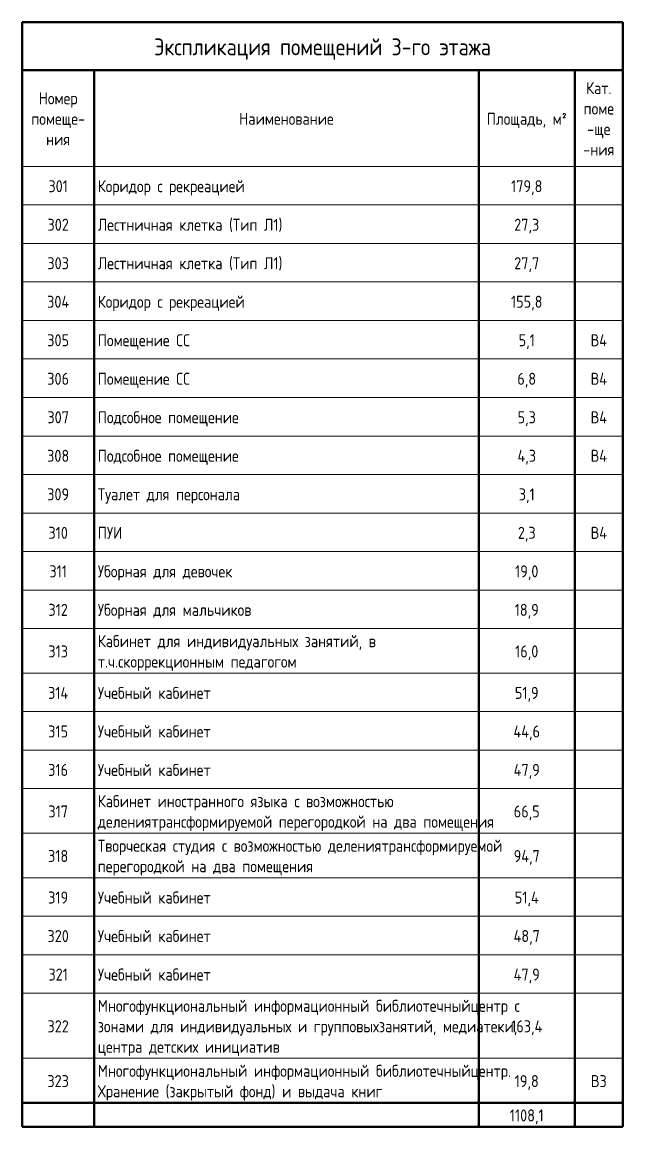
# Model space of a CAD drawing. Header units: millimetres. Extents: x -42533 to 645315, y 3457 to 82611.
# Drawn here: x 341114 to 353615, y 41031 to 64033 of the extents above; entities that cross this region are included whole.
import ezdxf

# ---------------------------------------------------------------- set-up
doc = ezdxf.new("R2010")
doc.units = ezdxf.units.MM
doc.layers.add('Графика', color=7, linetype='Continuous', lineweight=20)
doc.layers.add('Линии', color=7, linetype='Continuous', lineweight=9, true_color=0x00a600)
doc.styles.add('GOST Common_10', font='GOST_Common.ttf', dxfattribs={"width": 0.9, "height": 3.5})
doc.styles.add('GOST Common_11', font='GOST_Common.ttf', dxfattribs={"width": 0.9, "height": 2.5})

msp = doc.modelspace()

# ---------------------------------------------------------------- linework, layer by layer
at = {"layer": 'Линии', "color": 7, "lineweight": 50}
for p, q in [((341114.2, 64032.6), (341114.2, 63032.6)), ((353615.1, 64032.6), (341114.2, 64032.6)), ((353615.1, 63032.6), (353615.1, 64032.6)), ((341114.2, 63032.6), (341114.2, 41031)), ((341114.2, 63032.6), (353615.1, 63032.6)), ((342614.2, 63032.6), (342614.2, 61028)), ((350614.2, 63032.6), (350614.2, 61028)), ((352614.2, 63032.6), (352614.2, 61028)), ((353614.2, 63032.6), (353614.2, 61028)), ((353615.1, 63032.6), (353615.1, 41031)), ((342614.2, 61028), (342614.2, 60226.1)), ((350614.2, 61028), (350614.2, 60226.1)), ((352614.2, 61028), (352614.2, 60226.1)), ((353614.2, 61028), (353614.2, 60226.1)), ((342614.2, 60226.1), (342614.2, 59424.3)), ((350614.2, 60226.1), (350614.2, 59424.3)), ((352614.2, 60226.1), (352614.2, 59424.3)), ((353614.2, 60226.1), (353614.2, 59424.3)), ((342614.2, 59424.3), (342614.2, 58622.4)), ((350614.2, 59424.3), (350614.2, 58622.4)), ((352614.2, 59424.3), (352614.2, 58622.4)), ((353614.2, 59424.3), (353614.2, 58622.4)), ((342614.2, 58622.4), (342614.2, 57820.6)), ((350614.2, 58622.4), (350614.2, 57820.6)), ((352614.2, 58622.4), (352614.2, 57820.6)), ((353614.2, 58622.4), (353614.2, 57820.6)), ((342614.2, 57820.6), (342614.2, 57018.8)), ((350614.2, 57820.6), (350614.2, 57018.8)), ((352614.2, 57820.6), (352614.2, 57018.8)), ((353614.2, 57820.6), (353614.2, 57018.8)), ((342614.2, 57018.8), (342614.2, 56216.9)), ((350614.2, 57018.8), (350614.2, 56216.9)), ((352614.2, 57018.8), (352614.2, 56216.9)), ((353614.2, 57018.8), (353614.2, 56216.9)), ((342614.2, 56216.9), (342614.2, 55415.1)), ((350614.2, 56216.9), (350614.2, 55415.1)), ((352614.2, 56216.9), (352614.2, 55415.1)), ((353614.2, 56216.9), (353614.2, 55415.1)), ((342614.2, 55415.1), (342614.2, 54613.2)), ((350614.2, 55415.1), (350614.2, 54613.2)), ((352614.2, 55415.1), (352614.2, 54613.2)), ((353614.2, 55415.1), (353614.2, 54613.2)), ((342614.2, 54613.2), (342614.2, 53811.4)), ((350614.2, 54613.2), (350614.2, 53811.4)), ((352614.2, 54613.2), (352614.2, 53811.4)), ((353614.2, 54613.2), (353614.2, 53811.4)), ((342614.2, 53811.4), (342614.2, 53009.6)), ((350614.2, 53811.4), (350614.2, 53009.6)), ((352614.2, 53811.4), (352614.2, 53009.6)), ((353614.2, 53811.4), (353614.2, 53009.6)), ((342614.2, 53009.6), (342614.2, 52207.7)), ((350614.2, 53009.6), (350614.2, 52207.7)), ((352614.2, 53009.6), (352614.2, 52207.7)), ((353614.2, 53009.6), (353614.2, 52207.7)), ((342614.2, 52207.7), (342614.2, 51405.9)), ((350614.2, 52207.7), (350614.2, 51405.9)), ((352614.2, 52207.7), (352614.2, 51405.9)), ((353614.2, 52207.7), (353614.2, 51405.9)), ((342614.2, 51405.9), (342614.2, 50478.6)), ((350614.2, 51405.9), (350614.2, 50478.6)), ((352614.2, 51405.9), (352614.2, 50478.6)), ((353614.2, 51405.9), (353614.2, 50478.6)), ((342614.2, 50478.6), (342614.2, 49676.7)), ((350614.2, 50478.6), (350614.2, 49676.7)), ((352614.2, 50478.6), (352614.2, 49676.7)), ((353614.2, 50478.6), (353614.2, 49676.7)), ((342614.2, 49676.7), (342614.2, 48874.9)), ((350614.2, 49676.7), (350614.2, 48874.9)), ((352614.2, 49676.7), (352614.2, 48874.9)), ((353614.2, 49676.7), (353614.2, 48874.9)), ((342614.2, 48874.9), (342614.2, 48073.1)), ((350614.2, 48874.9), (350614.2, 48073.1)), ((352614.2, 48874.9), (352614.2, 48073.1)), ((353614.2, 48874.9), (353614.2, 48073.1)), ((342614.2, 48073.1), (342614.2, 47145.8)), ((350614.2, 48073.1), (350614.2, 47145.8)), ((352614.2, 48073.1), (352614.2, 47145.8)), ((353614.2, 48073.1), (353614.2, 47145.8)), ((342614.2, 47145.8), (342614.2, 46218.5)), ((350614.2, 47145.8), (350614.2, 46218.5)), ((352614.2, 47145.8), (352614.2, 46218.5)), ((353614.2, 47145.8), (353614.2, 46218.5)), ((342614.2, 46218.5), (342614.2, 45416.6)), ((350614.2, 46218.5), (350614.2, 45416.6)), ((352614.2, 46218.5), (352614.2, 45416.6)), ((353614.2, 46218.5), (353614.2, 45416.6)), ((342614.2, 45416.6), (342614.2, 44614.8)), ((350614.2, 45416.6), (350614.2, 44614.8)), ((352614.2, 45416.6), (352614.2, 44614.8)), ((353614.2, 45416.6), (353614.2, 44614.8)), ((342614.2, 44614.8), (342614.2, 43812.9)), ((350614.2, 44614.8), (350614.2, 43812.9)), ((352614.2, 44614.8), (352614.2, 43812.9)), ((353614.2, 44614.8), (353614.2, 43812.9)), ((342614.2, 43812.9), (342614.2, 42459.5)), ((350614.2, 43812.9), (350614.2, 42459.5)), ((352614.2, 43812.9), (352614.2, 42459.5)), ((353614.2, 43812.9), (353614.2, 42459.5)), ((342614.2, 42459.5), (342614.2, 41532.2)), ((350614.2, 42459.5), (350614.2, 41532.2)), ((352614.2, 42459.5), (352614.2, 41532.2)), ((353614.2, 42459.5), (353614.2, 41532.2)), ((342614.2, 41532.2), (341114.2, 41532.2)), ((350614.2, 41532.2), (342614.2, 41532.2)), ((342614.2, 41532.2), (342614.2, 41031)), ((352614.2, 41532.2), (350614.2, 41532.2)), ((350614.2, 41532.2), (350614.2, 41031)), ((353614.2, 41532.2), (352614.2, 41532.2)), ((352614.2, 41532.2), (352614.2, 41031)), ((353614.2, 41532.2), (353614.2, 41031)), ((353615.1, 41031), (341114.2, 41031))]:
    msp.add_line(p, q, dxfattribs=at)
at = {"layer": 'Линии', "color": 7, "lineweight": 20}
for p, q in [((342614.2, 61028), (341114.2, 61028)), ((350614.2, 61028), (342614.2, 61028)), ((352614.2, 61028), (350614.2, 61028)), ((353614.2, 61028), (352614.2, 61028)), ((342614.2, 60226.1), (341114.2, 60226.1)), ((350614.2, 60226.1), (342614.2, 60226.1)), ((352614.2, 60226.1), (350614.2, 60226.1)), ((353614.2, 60226.1), (352614.2, 60226.1)), ((342614.2, 59424.3), (341114.2, 59424.3)), ((350614.2, 59424.3), (342614.2, 59424.3)), ((352614.2, 59424.3), (350614.2, 59424.3)), ((353614.2, 59424.3), (352614.2, 59424.3)), ((342614.2, 58622.4), (341114.2, 58622.4)), ((350614.2, 58622.4), (342614.2, 58622.4)), ((352614.2, 58622.4), (350614.2, 58622.4)), ((353614.2, 58622.4), (352614.2, 58622.4)), ((342614.2, 57820.6), (341114.2, 57820.6)), ((350614.2, 57820.6), (342614.2, 57820.6)), ((352614.2, 57820.6), (350614.2, 57820.6)), ((353614.2, 57820.6), (352614.2, 57820.6)), ((342614.2, 57018.8), (341114.2, 57018.8)), ((350614.2, 57018.8), (342614.2, 57018.8)), ((352614.2, 57018.8), (350614.2, 57018.8)), ((353614.2, 57018.8), (352614.2, 57018.8)), ((342614.2, 56216.9), (341114.2, 56216.9)), ((350614.2, 56216.9), (342614.2, 56216.9)), ((352614.2, 56216.9), (350614.2, 56216.9)), ((353614.2, 56216.9), (352614.2, 56216.9)), ((342614.2, 55415.1), (341114.2, 55415.1)), ((350614.2, 55415.1), (342614.2, 55415.1)), ((352614.2, 55415.1), (350614.2, 55415.1)), ((353614.2, 55415.1), (352614.2, 55415.1)), ((342614.2, 54613.2), (341114.2, 54613.2)), ((350614.2, 54613.2), (342614.2, 54613.2)), ((352614.2, 54613.2), (350614.2, 54613.2)), ((353614.2, 54613.2), (352614.2, 54613.2)), ((342614.2, 53811.4), (341114.2, 53811.4)), ((350614.2, 53811.4), (342614.2, 53811.4)), ((352614.2, 53811.4), (350614.2, 53811.4)), ((353614.2, 53811.4), (352614.2, 53811.4)), ((342614.2, 53009.6), (341114.2, 53009.6)), ((350614.2, 53009.6), (342614.2, 53009.6)), ((352614.2, 53009.6), (350614.2, 53009.6)), ((353614.2, 53009.6), (352614.2, 53009.6)), ((342614.2, 52207.7), (341114.2, 52207.7)), ((350614.2, 52207.7), (342614.2, 52207.7)), ((352614.2, 52207.7), (350614.2, 52207.7)), ((353614.2, 52207.7), (352614.2, 52207.7)), ((342614.2, 51405.9), (341114.2, 51405.9)), ((350614.2, 51405.9), (342614.2, 51405.9)), ((352614.2, 51405.9), (350614.2, 51405.9)), ((353614.2, 51405.9), (352614.2, 51405.9)), ((342614.2, 50478.6), (341114.2, 50478.6)), ((350614.2, 50478.6), (342614.2, 50478.6)), ((352614.2, 50478.6), (350614.2, 50478.6)), ((353614.2, 50478.6), (352614.2, 50478.6)), ((342614.2, 49676.7), (341114.2, 49676.7)), ((350614.2, 49676.7), (342614.2, 49676.7)), ((352614.2, 49676.7), (350614.2, 49676.7)), ((353614.2, 49676.7), (352614.2, 49676.7)), ((342614.2, 48874.9), (341114.2, 48874.9)), ((350614.2, 48874.9), (342614.2, 48874.9)), ((352614.2, 48874.9), (350614.2, 48874.9)), ((353614.2, 48874.9), (352614.2, 48874.9)), ((342614.2, 48073.1), (341114.2, 48073.1)), ((350614.2, 48073.1), (342614.2, 48073.1)), ((352614.2, 48073.1), (350614.2, 48073.1)), ((353614.2, 48073.1), (352614.2, 48073.1)), ((342614.2, 47145.8), (341114.2, 47145.8)), ((350614.2, 47145.8), (342614.2, 47145.8)), ((352614.2, 47145.8), (350614.2, 47145.8)), ((353614.2, 47145.8), (352614.2, 47145.8)), ((342614.2, 46218.5), (341114.2, 46218.5)), ((350614.2, 46218.5), (342614.2, 46218.5)), ((352614.2, 46218.5), (350614.2, 46218.5)), ((353614.2, 46218.5), (352614.2, 46218.5)), ((342614.2, 45416.6), (341114.2, 45416.6)), ((350614.2, 45416.6), (342614.2, 45416.6)), ((352614.2, 45416.6), (350614.2, 45416.6)), ((353614.2, 45416.6), (352614.2, 45416.6)), ((342614.2, 44614.8), (341114.2, 44614.8)), ((350614.2, 44614.8), (342614.2, 44614.8)), ((352614.2, 44614.8), (350614.2, 44614.8)), ((353614.2, 44614.8), (352614.2, 44614.8)), ((342614.2, 43812.9), (341114.2, 43812.9)), ((350614.2, 43812.9), (342614.2, 43812.9)), ((352614.2, 43812.9), (350614.2, 43812.9)), ((353614.2, 43812.9), (352614.2, 43812.9)), ((342614.2, 42459.5), (341114.2, 42459.5)), ((350614.2, 42459.5), (342614.2, 42459.5)), ((352614.2, 42459.5), (350614.2, 42459.5)), ((353614.2, 42459.5), (352614.2, 42459.5))]:
    msp.add_line(p, q, dxfattribs=at)

# ---------------------------------------------------------------- texts
at = {"layer": 'Графика', "line_spacing_factor": 1.022761}
for s, insert, char_height, width, attachment_point, style in [('Экспликация помещений 3-го этажа', (347364.7, 63691.7), 350, 8447.113, 2, 'GOST Common_10'), ('Номер\\Pпомеще-\\Pния', (341864.2, 62570), 250, 1418.025, 2, 'GOST Common_11'), ('Кат.\\Pпоме\\P-ще\\P-ния', (353114.2, 62783.1), 250, 962.447, 2, 'GOST Common_11'), ('Наименование', (346614.2, 62143.9), 250, 2353.318, 2, 'GOST Common_11'), ('Площадь, м\\fGOST Common|b0|i0|c238|p34|;\\W.9;²', (351614.2, 62143.9), 250, 2009.372, 2, 'GOST Common_11'), ('301', (341864.2, 60740.7), 250, 509.886, 2, 'GOST Common_11'), ('Коридор с рекреацией', (342689.2, 60740.7), 250, 3611.439, 1, 'GOST Common_11'), ('179,8', (351614.2, 60740.7), 250, 790.474, 2, 'GOST Common_11'), ('302', (341864.2, 59938.8), 250, 561.176, 2, 'GOST Common_11'), ('Лестничная клетка (Тип Л1)', (342689.2, 59938.8), 250, 4595.005, 1, 'GOST Common_11'), ('27,3', (351614.2, 59938.8), 250, 654.705, 2, 'GOST Common_11'), ('303', (341864.2, 59137), 250, 561.176, 2, 'GOST Common_11'), ('Лестничная клетка (Тип Л1)', (342689.2, 59137), 250, 4595.005, 1, 'GOST Common_11'), ('27,7', (351614.2, 59137), 250, 654.705, 2, 'GOST Common_11'), ('304', (341864.2, 58335.2), 250, 588.33, 2, 'GOST Common_11'), ('Коридор с рекреацией', (342689.2, 58335.2), 250, 3611.439, 1, 'GOST Common_11'), ('155,8', (351614.2, 58335.2), 250, 790.474, 2, 'GOST Common_11'), ('305', (341864.2, 57533.3), 250, 561.176, 2, 'GOST Common_11'), ('Помещение СС', (342689.2, 57533.3), 250, 2286.943, 1, 'GOST Common_11'), ('5,1', (351614.2, 57533.3), 250, 416.356, 2, 'GOST Common_11'), ('В4', (353114.2, 57533.3), 250, 428.425, 2, 'GOST Common_11'), ('306', (341864.2, 56731.5), 250, 561.176, 2, 'GOST Common_11'), ('Помещение СС', (342689.2, 56731.5), 250, 2286.943, 1, 'GOST Common_11'), ('6,8', (351614.2, 56731.5), 250, 467.647, 2, 'GOST Common_11'), ('В4', (353114.2, 56731.5), 250, 428.425, 2, 'GOST Common_11'), ('307', (341864.2, 55929.6), 250, 561.176, 2, 'GOST Common_11'), ('Подсобное помещение', (342689.2, 55929.6), 250, 3572.217, 1, 'GOST Common_11'), ('5,3', (351614.2, 55929.6), 250, 467.647, 2, 'GOST Common_11'), ('В4', (353114.2, 55929.6), 250, 428.425, 2, 'GOST Common_11'), ('308', (341864.2, 55127.8), 250, 561.176, 2, 'GOST Common_11'), ('Подсобное помещение', (342689.2, 55127.8), 250, 3572.217, 1, 'GOST Common_11'), ('4,3', (351614.2, 55127.8), 250, 494.8, 2, 'GOST Common_11'), ('В4', (353114.2, 55127.8), 250, 428.425, 2, 'GOST Common_11'), ('309', (341864.2, 54326), 250, 561.176, 2, 'GOST Common_11'), ('Туалет для персонала', (342689.2, 54326), 250, 3692.9, 1, 'GOST Common_11'), ('3,1', (351614.2, 54326), 250, 416.356, 2, 'GOST Common_11'), ('310', (341864.2, 53524.1), 250, 509.886, 2, 'GOST Common_11'), ('ПУИ', (342689.2, 53524.1), 250, 642.637, 1, 'GOST Common_11'), ('2,3', (351614.2, 53524.1), 250, 467.647, 2, 'GOST Common_11'), ('В4', (353114.2, 53524.1), 250, 428.425, 2, 'GOST Common_11'), ('311', (341864.2, 52722.3), 250, 458.595, 2, 'GOST Common_11'), ('Уборная для девочек', (342689.2, 52722.3), 250, 3421.363, 1, 'GOST Common_11'), ('19,0', (351614.2, 52722.3), 250, 603.415, 2, 'GOST Common_11'), ('312', (341864.2, 51920.4), 250, 509.886, 2, 'GOST Common_11'), ('Уборная для мальчиков', (342689.2, 51920.4), 250, 3849.788, 1, 'GOST Common_11'), ('18,9', (351614.2, 51920.4), 250, 603.415, 2, 'GOST Common_11'), ('Кабинет для индивидуальных занятий, в т.ч.скоррекционным педагогом', (342689.2, 51268.9), 250, 7533.636, 1, 'GOST Common_11'), ('313', (341864.2, 51055.9), 250, 509.886, 2, 'GOST Common_11'), ('16,0', (351614.2, 51055.9), 250, 603.415, 2, 'GOST Common_11'), ('314', (341864.2, 50191.3), 250, 537.039, 2, 'GOST Common_11'), ('Учебный кабинет', (342689.2, 50191.3), 250, 2848.119, 1, 'GOST Common_11'), ('51,9', (351614.2, 50191.3), 250, 603.415, 2, 'GOST Common_11'), ('315', (341864.2, 49389.4), 250, 509.886, 2, 'GOST Common_11'), ('Учебный кабинет', (342689.2, 49389.4), 250, 2848.119, 1, 'GOST Common_11'), ('44,6', (351614.2, 49389.4), 250, 709.013, 2, 'GOST Common_11'), ('316', (341864.2, 48587.6), 250, 509.886, 2, 'GOST Common_11'), ('Учебный кабинет', (342689.2, 48587.6), 250, 2848.119, 1, 'GOST Common_11'), ('47,9', (351614.2, 48587.6), 250, 681.859, 2, 'GOST Common_11'), ('Кабинет иностранного языка с возможностью делениятрансформируемой перегородкой на два помещения', (342689.2, 47936.1), 250, 9024.071, 1, 'GOST Common_11'), ('317', (341864.2, 47723), 250, 509.886, 2, 'GOST Common_11'), ('66,5', (351614.2, 47723), 250, 654.705, 2, 'GOST Common_11'), ('Творческая студия с возможностью делениятрансформируемой перегородкой на два помещения', (342689.2, 47008.8), 250, 8559.442, 1, 'GOST Common_11'), ('318', (341864.2, 46795.7), 250, 509.886, 2, 'GOST Common_11'), ('94,7', (351614.2, 46795.7), 250, 681.859, 2, 'GOST Common_11'), ('319', (341864.2, 45931.2), 250, 509.886, 2, 'GOST Common_11'), ('Учебный кабинет', (342689.2, 45931.2), 250, 2848.119, 1, 'GOST Common_11'), ('51,4', (351614.2, 45931.2), 250, 630.569, 2, 'GOST Common_11'), ('320', (341864.2, 45129.3), 250, 561.176, 2, 'GOST Common_11'), ('Учебный кабинет', (342689.2, 45129.3), 250, 2848.119, 1, 'GOST Common_11'), ('48,7', (351614.2, 45129.3), 250, 681.859, 2, 'GOST Common_11'), ('321', (341864.2, 44327.5), 250, 509.886, 2, 'GOST Common_11'), ('Учебный кабинет', (342689.2, 44327.5), 250, 2848.119, 1, 'GOST Common_11'), ('47,9', (351614.2, 44327.5), 250, 681.859, 2, 'GOST Common_11'), ('Многофункциональный информационный библиотечныйцентр с зонами для индивидуальных и групповыхзанятий, медиатеки, центра детских инициатив', (342689.2, 43676), 250, 9039.157, 1, 'GOST Common_11'), ('322', (341864.2, 43249.8), 250, 561.176, 2, 'GOST Common_11'), ('163,4', (351614.2, 43249.8), 250, 817.627, 2, 'GOST Common_11'), ('Многофункциональный информационный библиотечныйцентр. Хранение (закрытый фонд) и выдача книг', (342689.2, 42322.5), 250, 9039.157, 1, 'GOST Common_11'), ('323', (341864.2, 42109.5), 250, 561.176, 2, 'GOST Common_11'), ('19,8', (351614.2, 42109.5), 250, 603.415, 2, 'GOST Common_11'), ('В3', (353114.2, 42109.5), 250, 401.271, 2, 'GOST Common_11'), ('1108,1', (351614.2, 41395.2), 250, 874.952, 2, 'GOST Common_11')]:
    msp.add_mtext(s, dxfattribs=dict(at, insert=insert, char_height=char_height, width=width, attachment_point=attachment_point, style=style))

doc.saveas('drawing.dxf')
